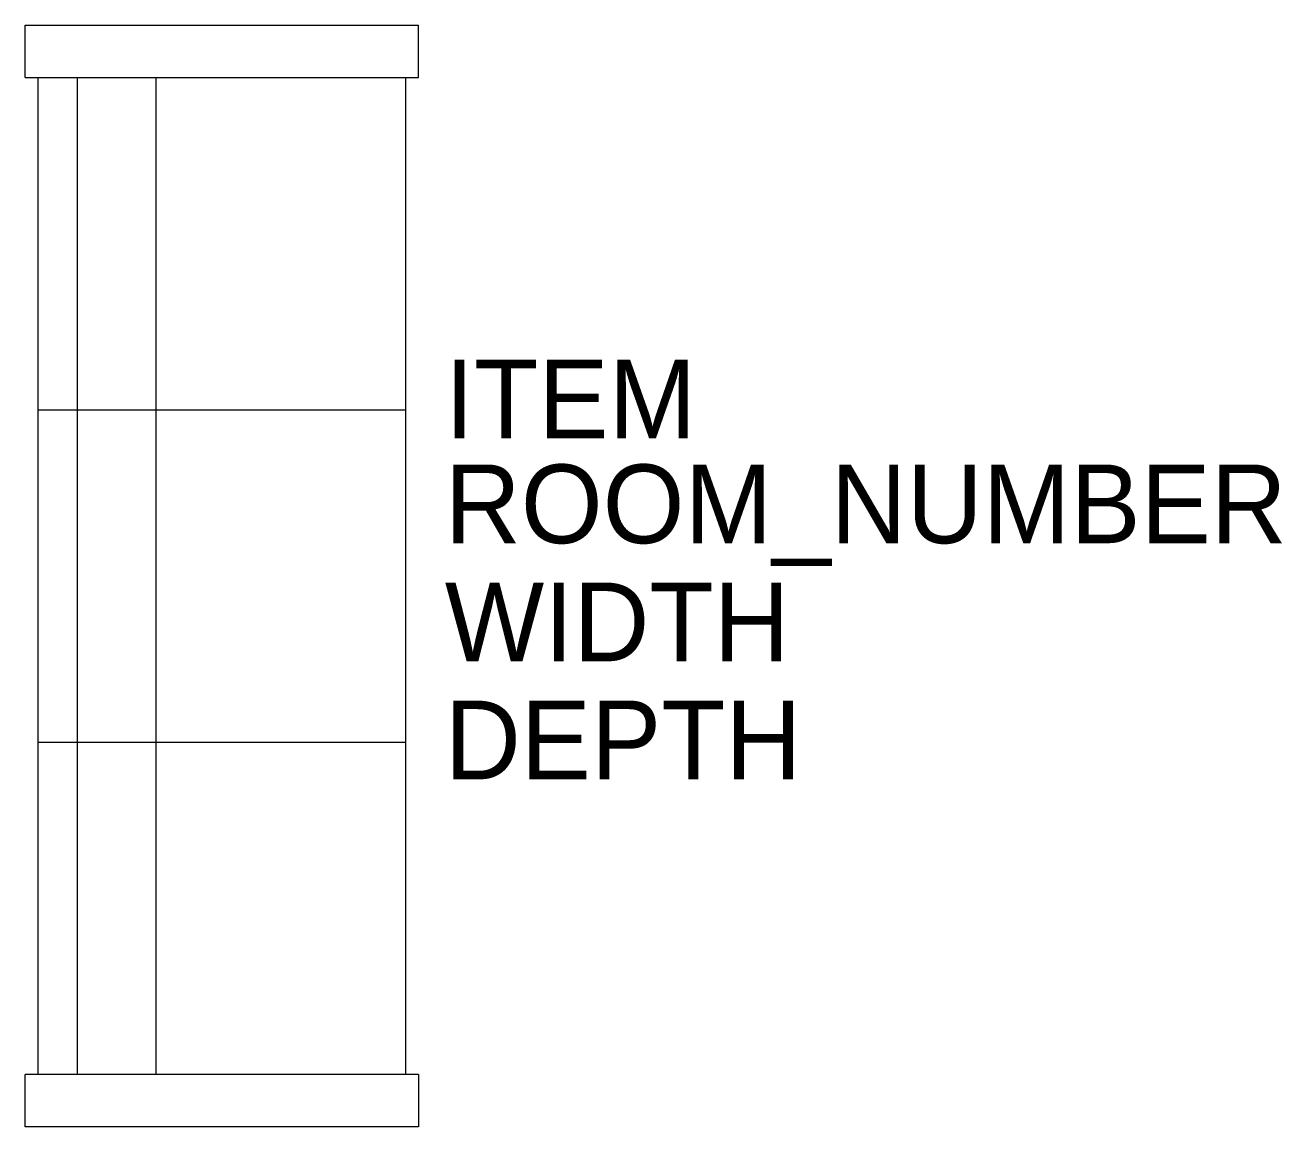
# Model space of a CAD drawing. Extents: x 0 to 2.43, y -1.07 to 1.07.
import ezdxf

# ---------------------------------------------------------------- set-up
doc = ezdxf.new("R2010")
doc.units = 0
doc.header["$LTSCALE"] = 48
doc.layers.get('0').update_dxf_attribs({"linetype": 'CONTINUOUS'})
doc.styles.add('ATT', font='TXT')

msp = doc.modelspace()

# ---------------------------------------------------------------- linework, layer by layer
at = {"color": 0, "linetype": 'BYBLOCK'}
for p, q in [((0, 1.0668), (0.762, 1.0668)), ((0, 0.9652), (0, 1.0668)), ((0.762, 0.9652), (0.762, 1.0668)), ((0, 0.9652), (0.762, 0.9652)), ((0.0254, -0.9652), (0.0254, 0.9652)), ((0.1016, -0.9652), (0.1016, 0.9652)), ((0.254, -0.9652), (0.254, 0.9652)), ((0.7366, 0.9652), (0.7366, -0.9652)), ((0.0254, 0.3217), (0.7366, 0.3217)), ((0.0254, -0.3217), (0.7366, -0.3217)), ((0.762, -0.9652), (0, -0.9652)), ((0, -1.0668), (0, -0.9652)), ((0.762, -0.9652), (0.762, -1.0668)), ((0.762, -1.0668), (0, -1.0668))]:
    msp.add_line(p, q, dxfattribs=at)

# ---------------------------------------------------------------- texts
at = {"color": 0, "linetype": 'BYBLOCK', "style": 'ATT'}
for tag, p, s, flags in [('ITEM', (0.8128, 0.2667), 'THREE-SEAT SOFA', 3), ('ROOM_NUMBER', (0.8128, 0.0635), '', 1), ('WIDTH', (0.8128, -0.1651), '84', 3), ('DEPTH', (0.8128, -0.3937), '30', 3)]:
    msp.add_attdef(tag, p, s, height=0.1524, dxfattribs=dict(at, flags=flags))

doc.saveas('drawing.dxf')
